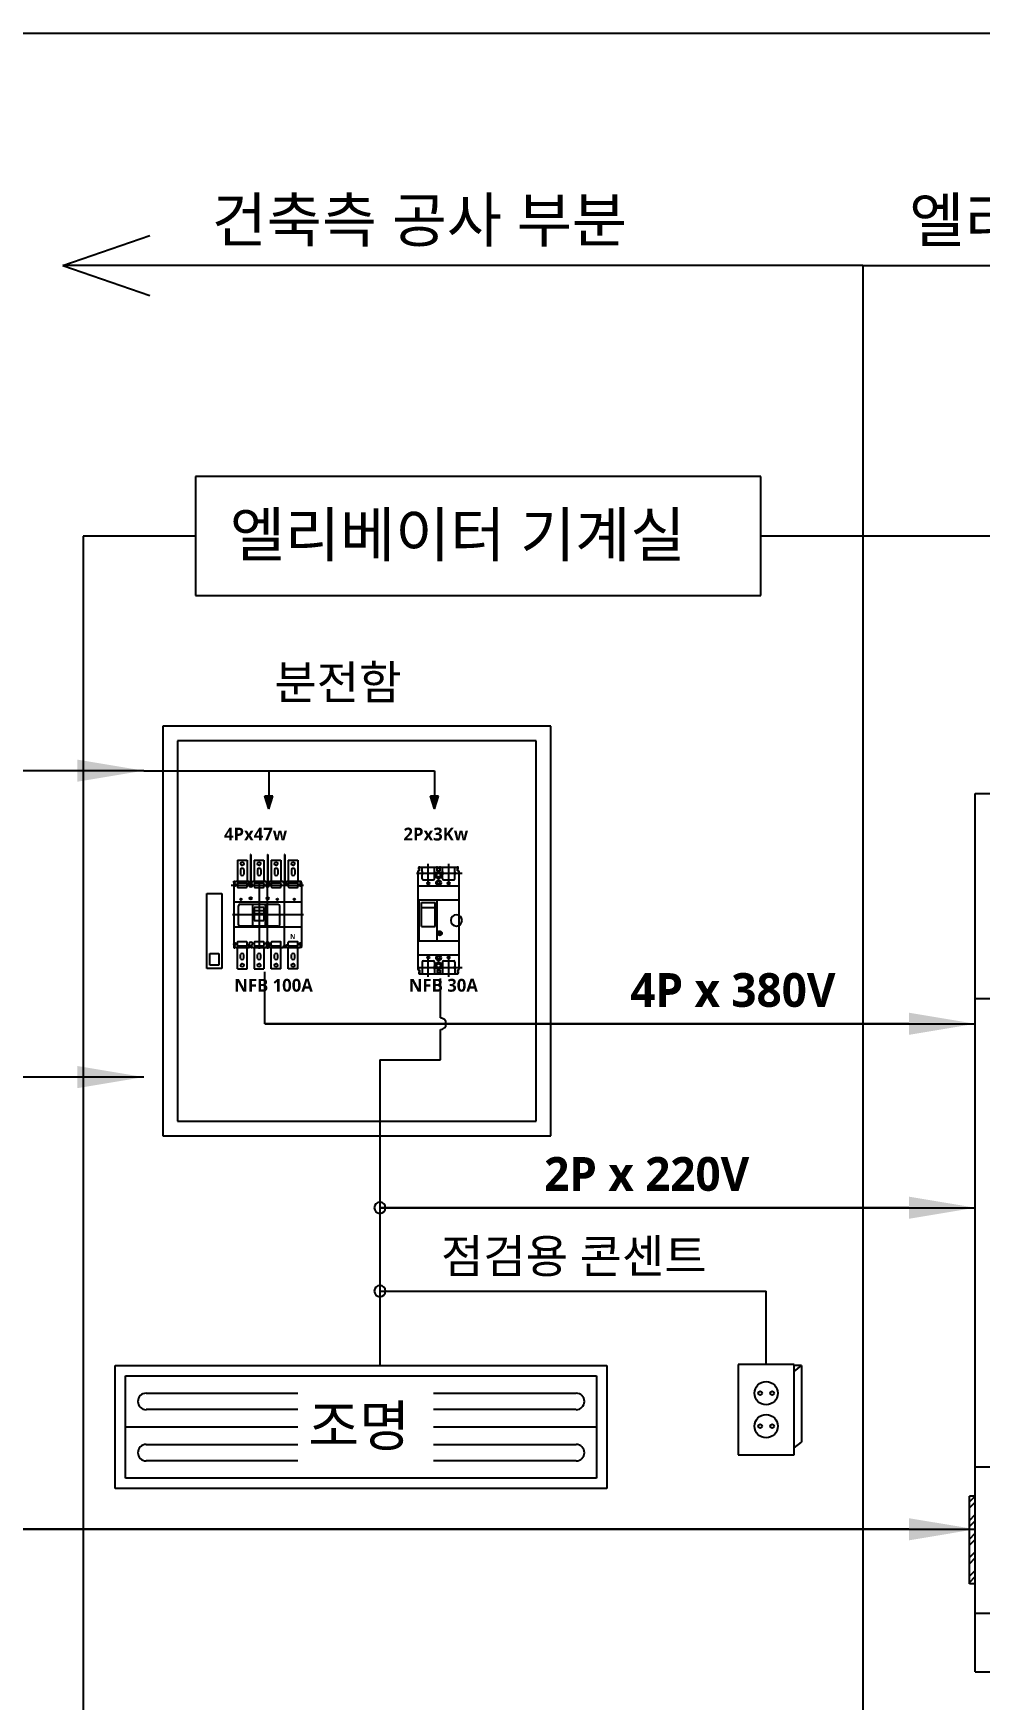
# Model space of a CAD drawing. Header units: millimetres. Extents: x 2370 to 266135, y -585395 to 33485.
# Drawn here: x 167669 to 170910, y -3335 to 2369 of the extents above; entities that cross this region are included whole.
import ezdxf
from ezdxf.enums import TextEntityAlignment as Align
from ezdxf.lldxf.tags import DXFTag

# ---------------------------------------------------------------- set-up
doc = ezdxf.new("R2010")
doc.units = ezdxf.units.MM
for name, color, linetype in [('1', 1, 'CENTER2'), ('2', 1, 'CENTER'), ('4', 4, 'Continuous'), ('건축', 9, 'Continuous'), ('기계실', 7, 'Continuous')]:
    doc.layers.add(name, color=color, linetype=linetype)
doc.layers.add('문자', color=3, linetype='Continuous', lineweight=25)
doc.styles.add('SH_진천_나눔', font='')
doc.styles.get('SH_진천_나눔').set_extended_font_data('NanumGothic', bold=True)
tags = doc.linetypes.add('CENTER', pattern=[2, 1.25, -0.25, 0.25, -0.25]).pattern_tags.tags
tags[10:11] = [DXFTag(74, 4), DXFTag(75, 0), DXFTag(340, '0'), DXFTag(46, 1.0), DXFTag(50, 0.0), DXFTag(44, 0.0), DXFTag(45, 0.0)]
tags[8:9] = [DXFTag(74, 4), DXFTag(75, 0), DXFTag(340, '0'), DXFTag(46, 1.0), DXFTag(50, 0.0), DXFTag(44, 0.0), DXFTag(45, 0.0)]
tags[6:7] = [DXFTag(74, 4), DXFTag(75, 0), DXFTag(340, '0'), DXFTag(46, 1.0), DXFTag(50, 0.0), DXFTag(44, 0.0), DXFTag(45, 0.0)]
tags[4:5] = [DXFTag(74, 4), DXFTag(75, 0), DXFTag(340, '0'), DXFTag(46, 1.0), DXFTag(50, 0.0), DXFTag(44, 0.0), DXFTag(45, 0.0)]
tags = doc.linetypes.add('CENTER2', pattern=[1.125, 0.75, -0.125, 0.125, -0.125]).pattern_tags.tags
tags[10:11] = [DXFTag(74, 4), DXFTag(75, 0), DXFTag(340, '0'), DXFTag(46, 1.0), DXFTag(50, 0.0), DXFTag(44, 0.0), DXFTag(45, 0.0)]
tags[8:9] = [DXFTag(74, 4), DXFTag(75, 0), DXFTag(340, '0'), DXFTag(46, 1.0), DXFTag(50, 0.0), DXFTag(44, 0.0), DXFTag(45, 0.0)]
tags[6:7] = [DXFTag(74, 4), DXFTag(75, 0), DXFTag(340, '0'), DXFTag(46, 1.0), DXFTag(50, 0.0), DXFTag(44, 0.0), DXFTag(45, 0.0)]
tags[4:5] = [DXFTag(74, 4), DXFTag(75, 0), DXFTag(340, '0'), DXFTag(46, 1.0), DXFTag(50, 0.0), DXFTag(44, 0.0), DXFTag(45, 0.0)]
tags = doc.linetypes.add('DASHED', pattern=[0.75, 0.5, -0.25]).pattern_tags.tags
tags[6:7] = [DXFTag(74, 4), DXFTag(75, 0), DXFTag(340, '0'), DXFTag(46, 1.0), DXFTag(50, 0.0), DXFTag(44, 0.0), DXFTag(45, 0.0)]
tags[4:5] = [DXFTag(74, 4), DXFTag(75, 0), DXFTag(340, '0'), DXFTag(46, 1.0), DXFTag(50, 0.0), DXFTag(44, 0.0), DXFTag(45, 0.0)]
tags = doc.linetypes.add('HIDDEN2', pattern=[0.1875, 0.125, -0.0625]).pattern_tags.tags
tags[6:7] = [DXFTag(74, 4), DXFTag(75, 0), DXFTag(340, '0'), DXFTag(46, 1.0), DXFTag(50, 0.0), DXFTag(44, 0.0), DXFTag(45, 0.0)]
tags[4:5] = [DXFTag(74, 4), DXFTag(75, 0), DXFTag(340, '0'), DXFTag(46, 1.0), DXFTag(50, 0.0), DXFTag(44, 0.0), DXFTag(45, 0.0)]

# ---------------------------------------------------------------- blocks, each defined once
blk = doc.blocks.new('A$C79C95613')
at = {"color": 0}
for p, q in [((0, 4.4), (4.6, 0.2)), ((4.3, 4.6), (0.4, 0))]:
    blk.add_line(p, q, dxfattribs=at)

msp = doc.modelspace()

# ---------------------------------------------------------------- linework, layer by layer
at = {"lineweight": -3}
for p, q in [((164719, 2369.3), (178645.7, 2369.3)), ((168462.3, -1021.1), (168462.3, -842.9))]:
    msp.add_line(p, q, dxfattribs=at)
at = {"color": 6, "linetype": 'DASHED', "lineweight": -3}
for p, q in [((168414.1, -441.8), (168412.4, -441.8)), ((168412.4, -441.8), (168412.4, -533)), ((168414.1, -441.8), (168414.1, -533)), ((168470.5, -441.8), (168472.2, -441.8)), ((168470.5, -441.8), (168470.5, -533)), ((168472.2, -441.8), (168472.2, -533)), ((168530.2, -441.8), (168528.6, -441.8)), ((168528.6, -441.8), (168528.6, -533)), ((168530.2, -441.8), (168530.2, -533))]:
    msp.add_line(p, q, dxfattribs=at)
at = {"color": 0, "lineweight": -3}
for p, q in [((168367.7, -460.9), (168367.7, -533)), ((168367.7, -460.9), (168400.8, -460.9)), ((168378.4, -492.5), (168378.4, -510)), ((168390.1, -492.5), (168390.1, -510)), ((168400.8, -460.9), (168400.8, -533)), ((168425.7, -460.9), (168458.9, -460.9)), ((168425.7, -460.9), (168425.7, -533)), ((168436.5, -492.5), (168436.5, -510)), ((168448.1, -492.5), (168448.1, -510)), ((168458.9, -460.9), (168458.9, -533)), ((168483.8, -460.9), (168483.8, -533)), ((168483.8, -460.9), (168517, -460.9)), ((168494.6, -492.5), (168494.6, -510)), ((168506.2, -492.5), (168506.2, -510)), ((168517, -460.9), (168517, -533)), ((168541.9, -460.9), (168541.9, -533)), ((168541.9, -460.9), (168575, -460.9)), ((168552.6, -492.5), (168552.6, -510)), ((168564.3, -492.5), (168564.3, -510)), ((168575, -460.9), (168575, -533)), ((168361, -533), (168407.1, -533)), ((168367.7, -541.7), (168367.7, -551.6)), ((168370.1, -539.2), (168398.3, -539.2)), ((168370.1, -554.1), (168398.3, -554.1)), ((168400.8, -541.7), (168400.8, -551.6)), ((168409.5, -533), (168412, -533)), ((168414.5, -533), (168417, -533)), ((168419.5, -533), (168465.1, -533)), ((168425.7, -541.7), (168425.7, -551.6)), ((168428.2, -539.2), (168456.4, -539.2)), ((168428.2, -554.1), (168456.4, -554.1)), ((168458.9, -541.7), (168458.9, -551.6)), ((168467.6, -533), (168470.1, -533)), ((168472.6, -533), (168475.1, -533)), ((168477.6, -533), (168523.2, -533)), ((168483.8, -541.7), (168483.8, -551.6)), ((168486.3, -539.2), (168514.5, -539.2)), ((168486.3, -554.1), (168514.5, -554.1)), ((168517, -541.7), (168517, -551.6)), ((168525.7, -533), (168528.2, -533)), ((168530.7, -533), (168533.1, -533)), ((168535.6, -533), (168581.7, -533)), ((168541.9, -541.7), (168541.9, -551.6)), ((168544.3, -539.2), (168572.5, -539.2)), ((168544.3, -554.1), (168572.5, -554.1)), ((168575, -541.7), (168575, -551.6)), ((168587.5, -538), (168587.5, -756.2)), ((168587.5, -604.8), (168355.2, -604.8)), ((168398.3, -740.1), (168370.1, -740.1)), ((168456.4, -740.1), (168428.2, -740.1)), ((168514.5, -740.1), (168486.3, -740.1)), ((168572.5, -740.1), (168544.3, -740.1)), ((168407.1, -761.1), (168361, -761.1)), ((168367.7, -752.5), (168367.7, -742.6)), ((168367.7, -833.3), (168367.7, -761.2)), ((168398.3, -755), (168370.1, -755)), ((168378.4, -797.5), (168378.4, -784.2)), ((168390.1, -797.5), (168390.1, -784.2)), ((168400.8, -752.5), (168400.8, -742.6)), ((168400.8, -833.3), (168400.8, -761.2)), ((168412, -761.1), (168409.5, -761.1)), ((168417, -761.1), (168414.5, -761.1)), ((168465.1, -761.1), (168419.5, -761.1)), ((168425.7, -742.6), (168425.7, -752.5)), ((168425.7, -761.2), (168425.7, -833.3)), ((168456.4, -755), (168428.2, -755)), ((168436.5, -797.5), (168436.5, -784.2)), ((168448.1, -797.5), (168448.1, -784.2)), ((168458.9, -742.6), (168458.9, -752.5)), ((168458.9, -761.2), (168458.9, -833.3)), ((168470.1, -761.1), (168467.6, -761.1)), ((168475.1, -761.1), (168472.6, -761.1)), ((168523.2, -761.1), (168477.6, -761.1)), ((168483.8, -752.5), (168483.8, -742.6)), ((168483.8, -833.3), (168483.8, -761.2)), ((168514.5, -755), (168486.3, -755)), ((168494.6, -797.5), (168494.6, -784.2)), ((168506.2, -797.5), (168506.2, -784.2)), ((168517, -752.5), (168517, -742.6)), ((168517, -833.3), (168517, -761.2)), ((168528.2, -761.1), (168525.7, -761.1)), ((168533.1, -761.1), (168530.7, -761.1)), ((168581.7, -761.1), (168535.6, -761.1)), ((168541.9, -752.5), (168541.9, -742.6)), ((168541.9, -833.3), (168541.9, -761.2)), ((168572.5, -755), (168544.3, -755)), ((168552.6, -797.5), (168552.6, -784.2)), ((168564.3, -797.5), (168564.3, -784.2)), ((168575, -752.5), (168575, -742.6)), ((168575, -833.3), (168575, -761.2)), ((168586.6, -761.1), (168584.2, -761.1)), ((168367.7, -833.3), (168400.8, -833.3)), ((168425.7, -833.3), (168458.9, -833.3)), ((168517, -833.3), (168483.8, -833.3)), ((168575, -833.3), (168541.9, -833.3))]:
    msp.add_line(p, q, dxfattribs=at)
at = {"color": 7, "lineweight": -3}
for p, q in [((168371.8, -681.9), (168371.8, -617.2)), ((168507.8, -612.3), (168376.8, -612.3)), ((168512.8, -681.9), (168512.8, -617.2)), ((168507.8, -686.9), (168376.8, -686.9))]:
    msp.add_line(p, q, dxfattribs=at)
at = {"lineweight": -3}
for points in [[(167819.3, -154.7), (166145, -154.7)], [(170667.5, -1021.1), (168462.3, -1021.1)], [(167819.3, -1203.6), (166145, -1203.6)], [(170667.5, -1650.8), (168855.8, -1650.8)], [(170667.5, -2751.4), (166022.3, -2751.4)]]:
    msp.add_lwpolyline(points, dxfattribs=at)
at = {"color": 0, "lineweight": -3}
for centre in [(168384.2, -473.5), (168442.3, -473.5), (168500.4, -473.5), (168558.4, -473.5), (168384.2, -820.9), (168442.3, -820.9), (168500.4, -820.9), (168558.4, -820.9)]:
    msp.add_circle(centre, 5.68, dxfattribs=at)
for centre, radius, start, end in [((168384.2, -495.9), 6.74, 30.5102, 149.4898), ((168384.2, -506.6), 6.74, 210.5102, 329.4898), ((168442.3, -495.9), 6.74, 30.5102, 149.4898), ((168442.3, -506.6), 6.74, 210.5102, 329.4898), ((168500.4, -495.9), 6.74, 30.5102, 149.4898), ((168500.4, -506.6), 6.74, 210.5102, 329.4898), ((168558.4, -495.9), 6.74, 30.5102, 149.4898), ((168558.4, -506.6), 6.74, 210.5102, 329.4898), ((168370.1, -541.7), 2.49, 90, 180), ((168370.1, -551.6), 2.49, 180, 270), ((168398.3, -541.7), 2.49, 0, 90), ((168398.3, -551.6), 2.49, 270, 0), ((168413.3, -546.3), 5.81, 110.9248, 69.0752), ((168428.2, -541.7), 2.49, 90, 180), ((168428.2, -551.6), 2.49, 180, 270), ((168456.4, -541.7), 2.49, 0, 90), ((168456.4, -551.6), 2.49, 270, 0), ((168471.3, -546.3), 5.81, 110.9248, 69.0752), ((168486.3, -541.7), 2.49, 90, 180), ((168486.3, -551.6), 2.49, 180, 270), ((168514.5, -541.7), 2.49, 0, 90), ((168514.5, -551.6), 2.49, 270, 0), ((168544.3, -541.7), 2.49, 90, 180), ((168544.3, -551.6), 2.49, 180, 270), ((168572.5, -541.7), 2.49, 0, 90), ((168572.5, -551.6), 2.49, 270, 0), ((168370.1, -742.6), 2.49, 90, 180), ((168398.3, -742.6), 2.49, 0, 90), ((168428.2, -742.6), 2.49, 90, 180), ((168456.4, -742.6), 2.49, 0, 90), ((168486.3, -742.6), 2.49, 90, 180), ((168514.5, -742.6), 2.49, 0, 90), ((168544.3, -742.6), 2.49, 90, 180), ((168572.5, -742.6), 2.49, 0, 90), ((168370.1, -752.5), 2.49, 180, 270), ((168384.2, -787.6), 6.74, 30.5102, 149.4898), ((168384.2, -794.1), 6.74, 210.5102, 329.4898), ((168398.3, -752.5), 2.49, 270, 0), ((168413.3, -747.9), 5.81, 290.9248, 249.0752), ((168428.2, -752.5), 2.49, 180, 270), ((168442.3, -787.6), 6.74, 30.5102, 149.4898), ((168442.3, -794.1), 6.74, 210.5102, 329.4898), ((168456.4, -752.5), 2.49, 270, 0), ((168471.3, -747.9), 5.81, 290.9248, 249.0752), ((168486.3, -752.5), 2.49, 180, 270), ((168500.4, -787.6), 6.74, 30.5102, 149.4898), ((168500.4, -794.1), 6.74, 210.5102, 329.4898), ((168514.5, -752.5), 2.49, 270, 0), ((168544.3, -752.5), 2.49, 180, 270), ((168558.4, -787.6), 6.74, 30.5102, 149.4898), ((168558.4, -794.1), 6.74, 210.5102, 329.4898), ((168572.5, -752.5), 2.49, 270, 0)]:
    msp.add_arc(centre, radius, start, end, dxfattribs=at)
at = {"color": 7, "lineweight": -3}
for centre, start, end in [((168376.8, -617.2), 90, 180), ((168507.8, -617.2), 0, 90), ((168376.8, -681.9), 180, 270), ((168507.8, -681.9), 270, 0)]:
    msp.add_arc(centre, 4.98, start, end, dxfattribs=at)
at = {"lineweight": -3}
for points in [[(167819.3, -116.8), (168046.9, -154.7), (167819.3, -192.6)], [(170667.5, -983.2), (170895.1, -1021.1), (170667.5, -1059)], [(167819.3, -1165.7), (168046.9, -1203.6), (167819.3, -1241.5)], [(170667.5, -1612.9), (170895.1, -1650.8), (170667.5, -1688.7)], [(170667.5, -2713.5), (170895.1, -2751.4), (170667.5, -2789.4)]]:
    msp.add_solid(points, dxfattribs=at)
at = {"layer": '1', "color": 1, "linetype": 'CENTER', "lineweight": -3}
for p, q in [((168346.6, -546.3), (168593.8, -546.3)), ((168442.3, -531.5), (168442.3, -764.5)), ((168471.3, -764.5), (168471.3, -531.5)), ((168350.8, -647.1), (168593.8, -647.1))]:
    msp.add_line(p, q, dxfattribs=at)
at = {"layer": '1', "color": 7, "lineweight": -3}
for p, q in [((168355.2, -538), (168356, -538)), ((168355.2, -538), (168355.2, -756.2)), ((168356, -538), (168356, -533)), ((168356, -533), (168358.5, -533)), ((168358.5, -533), (168358.5, -538)), ((168358.5, -538), (168361, -538)), ((168361, -538), (168361, -533)), ((168407.1, -533), (168407.1, -538)), ((168407.1, -538), (168409.5, -538)), ((168409.5, -538), (168409.5, -533)), ((168412, -535.1), (168411.2, -535.1)), ((168411.2, -535.1), (168411.2, -540.9)), ((168412, -533), (168412, -535.1)), ((168414.5, -533), (168414.5, -535.1)), ((168414.5, -535.1), (168415.4, -535.1)), ((168415.4, -535.1), (168415.4, -540.9)), ((168417, -538), (168417, -533)), ((168419.5, -538), (168417, -538)), ((168419.5, -533), (168419.5, -538)), ((168465.1, -533), (168465.1, -538)), ((168465.1, -538), (168467.6, -538)), ((168467.6, -538), (168467.6, -533)), ((168470.1, -535.1), (168469.3, -535.1)), ((168469.3, -535.1), (168469.3, -540.9)), ((168470.1, -533), (168470.1, -535.1)), ((168472.6, -533), (168472.6, -535.1)), ((168472.6, -535.1), (168473.4, -535.1)), ((168473.4, -535.1), (168473.4, -540.9)), ((168475.1, -538), (168475.1, -533)), ((168477.6, -538), (168475.1, -538)), ((168477.6, -533), (168477.6, -538)), ((168523.2, -533), (168523.2, -538)), ((168523.2, -538), (168525.7, -538)), ((168525.7, -538), (168525.7, -533)), ((168528.2, -535.1), (168527.3, -535.1)), ((168527.3, -535.1), (168527.3, -540.9)), ((168527.3, -540.9), (168531.5, -540.9)), ((168528.2, -533), (168528.2, -535.1)), ((168530.7, -533), (168530.7, -535.1)), ((168530.7, -535.1), (168531.5, -535.1)), ((168531.5, -535.1), (168531.5, -540.9)), ((168533.1, -538), (168533.1, -533)), ((168535.6, -538), (168533.1, -538)), ((168535.6, -533), (168535.6, -538)), ((168581.7, -538), (168581.7, -533)), ((168584.2, -538), (168581.7, -538)), ((168586.6, -533), (168584.2, -533)), ((168584.2, -533), (168584.2, -538)), ((168586.6, -533), (168584.2, -533)), ((168586.6, -538), (168586.6, -533)), ((168587.5, -538), (168586.6, -538)), ((168458.9, -622.6), (168425.7, -622.6)), ((168425.7, -622.6), (168425.7, -667.4)), ((168458.9, -622.6), (168458.9, -667.4)), ((168425.7, -633.4), (168458.9, -633.4)), ((168458.9, -645), (168425.7, -645)), ((168425.7, -667.4), (168458.9, -667.4)), ((168355.2, -689.4), (168587.5, -689.4)), ((168355.2, -756.2), (168356, -756.2)), ((168356, -756.2), (168356, -761.1)), ((168356, -761.1), (168358.5, -761.1)), ((168358.5, -756.2), (168361, -756.2)), ((168358.5, -761.1), (168358.5, -756.2)), ((168361, -756.2), (168361, -761.1)), ((168407.1, -756.2), (168409.5, -756.2)), ((168407.1, -761.1), (168407.1, -756.2)), ((168409.5, -756.2), (168409.5, -761.1)), ((168411.2, -759.1), (168411.2, -753.3)), ((168412, -759.1), (168411.2, -759.1)), ((168412, -761.1), (168412, -759.1)), ((168414.5, -761.1), (168414.5, -759.1)), ((168414.5, -759.1), (168415.4, -759.1)), ((168415.4, -759.1), (168415.4, -753.3)), ((168419.5, -756.2), (168417, -756.2)), ((168417, -756.2), (168417, -761.1)), ((168419.5, -761.1), (168419.5, -756.2)), ((168465.1, -756.2), (168467.6, -756.2)), ((168465.1, -761.1), (168465.1, -756.2)), ((168467.6, -756.2), (168467.6, -761.1)), ((168469.3, -759.1), (168469.3, -753.3)), ((168470.1, -759.1), (168469.3, -759.1)), ((168470.1, -761.1), (168470.1, -759.1)), ((168472.6, -761.1), (168472.6, -759.1)), ((168472.6, -759.1), (168473.4, -759.1)), ((168473.4, -759.1), (168473.4, -753.3)), ((168477.6, -756.2), (168475.1, -756.2)), ((168475.1, -756.2), (168475.1, -761.1)), ((168477.6, -761.1), (168477.6, -756.2)), ((168523.2, -756.2), (168525.7, -756.2)), ((168523.2, -761.1), (168523.2, -756.2)), ((168525.7, -756.2), (168525.7, -761.1)), ((168527.3, -753.3), (168531.5, -753.3)), ((168527.3, -759.1), (168527.3, -753.3)), ((168528.2, -759.1), (168527.3, -759.1)), ((168528.2, -761.1), (168528.2, -759.1)), ((168530.7, -761.1), (168530.7, -759.1)), ((168530.7, -759.1), (168531.5, -759.1)), ((168531.5, -759.1), (168531.5, -753.3)), ((168535.6, -756.2), (168533.1, -756.2)), ((168533.1, -756.2), (168533.1, -761.1)), ((168535.6, -761.1), (168535.6, -756.2)), ((168581.7, -756.2), (168581.7, -761.1)), ((168584.2, -756.2), (168581.7, -756.2)), ((168584.2, -761.1), (168584.2, -756.2)), ((168586.6, -756.2), (168586.6, -761.1)), ((168587.5, -756.2), (168586.6, -756.2))]:
    msp.add_line(p, q, dxfattribs=at)
at = {"layer": '1', "color": 0, "linetype": 'ByBlock', "lineweight": -3}
for p, q in [((168529.4, -753.3), (168529.4, -540.9)), ((168421.2, -686.9), (168421.2, -612.3)), ((168463.5, -686.9), (168463.5, -612.3))]:
    msp.add_line(p, q, dxfattribs=at)
at = {"layer": '1', "color": 7, "lineweight": -3}
for centre, radius in [((168359.8, -546.3), 3.73), ((168406.2, -541.3), 1.66), ((168478.4, -541.3), 1.66), ((168536.5, -541.3), 1.66), ((168582.9, -546.3), 3.73), ((168359.8, -747.9), 3.73), ((168406.2, -752.9), 1.66), ((168478.4, -752.9), 1.66), ((168536.5, -752.9), 1.66), ((168582.9, -747.9), 3.73)]:
    msp.add_circle(centre, radius, dxfattribs=at)
at = {"layer": '1', "color": 0, "linetype": 'ByBlock', "lineweight": -3}
for centre in [(168380.1, -595.2), (168504.6, -595.2), (168562.6, -595.2)]:
    msp.add_circle(centre, 2.9, dxfattribs=at)
at = {"layer": '1', "color": 7, "linetype": 'ByBlock', "lineweight": -3}
for centre in [(168413.3, -591.5), (168471.4, -591.5)]:
    msp.add_circle(centre, 4.15, dxfattribs=at)
at = {"layer": '2', "color": 0, "lineweight": -3}
for p, q in [((168361.7, -544.5), (168357.9, -548.1)), ((168358.2, -544.4), (168361.4, -548.2)), ((168581, -544.5), (168584.8, -548.1)), ((168584.5, -544.4), (168581.3, -548.2)), ((168361.7, -749.6), (168357.9, -746.1)), ((168358.2, -749.8), (168361.4, -746)), ((168581, -749.6), (168584.8, -746.1)), ((168584.5, -749.8), (168581.3, -746))]:
    msp.add_line(p, q, dxfattribs=at)
at = {"layer": '4', "lineweight": -3}
for p, q in [((168046.9, -154.7), (169043, -154.7)), ((168475.6, -154.7), (168475.6, -285.4)), ((169043, -154.7), (169043, -285.4)), ((168475.6, -285.4), (168462.3, -242.3)), ((168488.9, -242.3), (168462.3, -242.3)), ((168475.6, -285.4), (168488.9, -242.3)), ((169043, -285.4), (169029.7, -242.3)), ((169056.3, -242.3), (169029.7, -242.3)), ((169043, -285.4), (169056.3, -242.3)), ((169062.9, -1001.2), (169062.9, -866.1)), ((169062.9, -1144.8), (169062.9, -1041)), ((168855.8, -1144.8), (169062.9, -1144.8))]:
    msp.add_line(p, q, dxfattribs=at)
at = {"layer": '4', "linetype": 'Continuous', "lineweight": -3}
for p, q in [((168462.4, -242.6), (168462.8, -242.3)), ((168462.6, -243.1), (168463.3, -242.3)), ((168462.7, -243.5), (168463.9, -242.3)), ((168462.8, -244), (168464.5, -242.3)), ((168463, -244.4), (168465.1, -242.3)), ((168463.1, -244.9), (168465.7, -242.3)), ((168463.3, -245.3), (168466.3, -242.3)), ((168463.4, -245.8), (168466.9, -242.3)), ((168463.5, -246.2), (168467.5, -242.3)), ((168463.7, -246.7), (168468, -242.3)), ((168463.8, -247.1), (168468.6, -242.3)), ((168463.9, -247.6), (168469.2, -242.3)), ((168464.1, -248), (168469.8, -242.3)), ((168464.2, -248.5), (168470.4, -242.3)), ((168464.4, -248.9), (168471, -242.3)), ((168464.5, -249.4), (168471.6, -242.3)), ((168464.6, -249.8), (168472.1, -242.3)), ((168464.8, -250.3), (168472.7, -242.3)), ((168464.9, -250.7), (168473.3, -242.3)), ((168465, -251.1), (168473.9, -242.3)), ((168465.2, -251.6), (168474.5, -242.3)), ((168465.3, -252), (168475.1, -242.3)), ((168465.5, -252.5), (168475.6, -242.4)), ((168465.6, -252.9), (168475.6, -243)), ((168465.7, -253.4), (168475.6, -243.5)), ((168465.9, -253.8), (168475.6, -244.1)), ((168466, -254.3), (168475.6, -244.7)), ((168466.1, -254.7), (168475.6, -245.3)), ((168466.3, -255.2), (168475.6, -245.9)), ((168466.4, -255.6), (168475.6, -246.5)), ((168466.6, -256.1), (168475.6, -247.1)), ((168466.7, -256.5), (168475.6, -247.6)), ((168466.8, -257), (168475.6, -248.2)), ((168467, -257.4), (168475.6, -248.8)), ((168467.1, -257.9), (168475.6, -249.4)), ((168467.3, -258.3), (168475.6, -250)), ((168467.4, -258.8), (168475.6, -250.6)), ((168467.5, -259.2), (168475.6, -251.2)), ((168467.7, -259.7), (168475.6, -251.7)), ((168467.8, -260.1), (168475.6, -252.3)), ((168467.9, -260.6), (168475.6, -252.9)), ((168468.1, -261), (168475.6, -253.5)), ((168468.2, -261.5), (168475.6, -254.1)), ((168468.4, -261.9), (168475.6, -254.7)), ((168468.5, -262.4), (168475.6, -255.3)), ((168468.6, -262.8), (168475.6, -255.9)), ((168468.8, -263.3), (168475.6, -256.4)), ((168468.9, -263.7), (168475.6, -257)), ((168469, -264.2), (168475.6, -257.6)), ((168469.2, -264.6), (168475.6, -258.2)), ((168469.3, -265.1), (168475.6, -258.8)), ((168469.5, -265.5), (168475.6, -259.4)), ((168469.6, -266), (168475.6, -260)), ((168469.7, -266.4), (168475.6, -260.5)), ((168469.9, -266.8), (168475.6, -261.1)), ((168470, -267.3), (168475.6, -261.7)), ((168470.2, -267.7), (168475.6, -262.3)), ((168470.3, -268.2), (168475.6, -262.9)), ((168470.4, -268.6), (168475.6, -263.5)), ((168470.6, -269.1), (168475.6, -264.1)), ((168470.7, -269.5), (168475.6, -264.7)), ((168470.8, -270), (168475.6, -265.2)), ((168471, -270.4), (168475.6, -265.8)), ((168471.1, -270.9), (168475.6, -266.4)), ((168471.3, -271.3), (168475.6, -267)), ((168471.4, -271.8), (168475.6, -267.6)), ((168471.5, -272.2), (168475.6, -268.2)), ((168471.7, -272.7), (168475.6, -268.8)), ((168471.8, -273.1), (168475.6, -269.3)), ((168471.9, -273.6), (168475.6, -269.9)), ((168472.1, -274), (168475.6, -270.5)), ((168472.2, -274.5), (168475.6, -271.1)), ((168472.4, -274.9), (168475.6, -271.7)), ((168472.5, -275.4), (168475.6, -272.3)), ((168472.6, -275.8), (168475.6, -272.9)), ((168472.8, -276.3), (168475.6, -273.5)), ((168472.9, -276.7), (168475.6, -274)), ((168473.1, -277.2), (168475.6, -274.6)), ((168473.2, -277.6), (168475.6, -275.2)), ((168473.3, -278.1), (168475.6, -275.8)), ((168473.5, -278.5), (168475.6, -276.4)), ((168473.6, -279), (168475.6, -277)), ((168473.7, -279.4), (168475.6, -277.6)), ((168473.9, -279.9), (168475.6, -278.1)), ((168474, -280.3), (168475.6, -278.7)), ((168474.2, -280.8), (168475.6, -279.3)), ((168474.3, -281.2), (168475.6, -279.9)), ((168474.4, -281.7), (168475.6, -280.5)), ((168474.6, -282.1), (168475.6, -281.1)), ((168474.7, -282.5), (168475.6, -281.7)), ((168474.8, -283), (168475.6, -282.3)), ((168475, -283.4), (168475.6, -282.8)), ((168475.1, -283.9), (168475.6, -283.4)), ((168475.3, -284.3), (168475.6, -284)), ((168475.4, -284.8), (168475.6, -284.6)), ((168475.5, -285.2), (168475.6, -285.2)), ((168475.6, -242.4), (168475.7, -242.3)), ((168475.6, -243), (168476.3, -242.3)), ((168475.6, -243.5), (168476.8, -242.3)), ((168475.6, -244.1), (168477.4, -242.3)), ((168475.6, -244.7), (168478, -242.3)), ((168475.6, -245.3), (168478.6, -242.3)), ((168475.6, -245.9), (168479.2, -242.3)), ((168475.6, -246.5), (168479.8, -242.3)), ((168475.6, -247.1), (168480.4, -242.3)), ((168475.6, -247.6), (168480.9, -242.3)), ((168475.6, -248.2), (168481.5, -242.3)), ((168475.6, -248.8), (168482.1, -242.3)), ((168475.6, -249.4), (168482.7, -242.3)), ((168475.6, -250), (168483.3, -242.3)), ((168475.6, -250.6), (168483.9, -242.3)), ((168475.6, -251.2), (168484.5, -242.3)), ((168475.6, -251.7), (168485.1, -242.3)), ((168475.6, -252.3), (168485.6, -242.3)), ((168475.6, -252.9), (168486.2, -242.3)), ((168475.6, -253.5), (168486.8, -242.3)), ((168475.6, -254.1), (168487.4, -242.3)), ((168475.6, -254.7), (168488, -242.3)), ((168475.6, -255.3), (168488.6, -242.3)), ((168475.6, -255.9), (168488.7, -242.7)), ((168475.6, -256.4), (168488.5, -243.6)), ((168475.6, -257), (168488.2, -244.4)), ((168475.6, -257.6), (168488, -245.3)), ((168475.6, -258.2), (168487.7, -246.1)), ((168475.6, -258.8), (168487.4, -246.9)), ((168475.6, -259.4), (168487.2, -247.8)), ((168475.6, -260), (168486.9, -248.6)), ((168475.6, -260.5), (168486.6, -249.5)), ((168475.6, -261.1), (168486.4, -250.3)), ((168475.6, -261.7), (168486.1, -251.2)), ((168475.6, -262.3), (168485.9, -252)), ((168475.6, -262.9), (168485.6, -252.9)), ((168475.6, -263.5), (168485.3, -253.7)), ((168475.6, -264.1), (168485.1, -254.6)), ((168475.6, -264.7), (168484.8, -255.4)), ((168475.6, -265.2), (168484.6, -256.3)), ((168475.6, -265.8), (168484.3, -257.1)), ((168475.6, -266.4), (168484, -258)), ((168475.6, -267), (168483.8, -258.8)), ((168475.6, -267.6), (168483.5, -259.7)), ((168475.6, -268.2), (168483.3, -260.5)), ((168475.6, -268.8), (168483, -261.4)), ((168475.6, -269.3), (168482.7, -262.2)), ((168475.6, -269.9), (168482.5, -263)), ((168475.6, -270.5), (168482.2, -263.9)), ((168475.6, -271.1), (168482, -264.7)), ((168475.6, -271.7), (168481.7, -265.6)), ((168475.6, -272.3), (168481.4, -266.4)), ((168475.6, -272.9), (168481.2, -267.3)), ((168475.6, -273.5), (168480.9, -268.1)), ((168475.6, -274), (168480.7, -269)), ((168475.6, -274.6), (168480.4, -269.8)), ((168475.6, -275.2), (168480.1, -270.7)), ((168475.6, -275.8), (168479.9, -271.5)), ((168475.6, -276.4), (168479.6, -272.4)), ((168475.6, -277), (168479.3, -273.2)), ((168475.6, -277.6), (168479.1, -274.1)), ((168475.6, -278.1), (168478.8, -274.9)), ((168475.6, -278.7), (168478.6, -275.8)), ((168475.6, -279.3), (168478.3, -276.6)), ((168475.6, -279.9), (168478, -277.5)), ((168475.6, -280.5), (168477.8, -278.3)), ((168475.6, -281.1), (168477.5, -279.1)), ((168475.6, -281.7), (168477.3, -280)), ((168475.6, -282.3), (168477, -280.8)), ((168475.6, -282.8), (168476.7, -281.7)), ((168475.6, -283.4), (168476.5, -282.5)), ((168475.6, -284), (168476.2, -283.4)), ((168475.6, -284.6), (168476, -284.2)), ((168475.6, -285.2), (168475.7, -285.1)), ((169029.8, -242.6), (169030.2, -242.3)), ((169030, -243.1), (169030.7, -242.3)), ((169030.1, -243.5), (169031.3, -242.3)), ((169030.2, -244), (169031.9, -242.3)), ((169030.4, -244.4), (169032.5, -242.3)), ((169030.5, -244.9), (169033.1, -242.3)), ((169030.6, -245.3), (169033.7, -242.3)), ((169030.8, -245.8), (169034.3, -242.3)), ((169030.9, -246.2), (169034.8, -242.3)), ((169031.1, -246.7), (169035.4, -242.3)), ((169031.2, -247.1), (169036, -242.3)), ((169031.3, -247.6), (169036.6, -242.3)), ((169031.5, -248), (169037.2, -242.3)), ((169031.6, -248.5), (169037.8, -242.3)), ((169031.7, -248.9), (169038.4, -242.3)), ((169031.9, -249.4), (169039, -242.3)), ((169032, -249.8), (169039.5, -242.3)), ((169032.2, -250.3), (169040.1, -242.3)), ((169032.3, -250.7), (169040.7, -242.3)), ((169032.4, -251.1), (169041.3, -242.3)), ((169032.6, -251.6), (169041.9, -242.3)), ((169032.7, -252), (169042.5, -242.3)), ((169032.9, -252.5), (169043, -242.4)), ((169033, -252.9), (169043, -243)), ((169033.1, -253.4), (169043, -243.5)), ((169033.3, -253.8), (169043, -244.1)), ((169033.4, -254.3), (169043, -244.7)), ((169033.5, -254.7), (169043, -245.3)), ((169033.7, -255.2), (169043, -245.9)), ((169033.8, -255.6), (169043, -246.5)), ((169034, -256.1), (169043, -247.1)), ((169034.1, -256.5), (169043, -247.6)), ((169034.2, -257), (169043, -248.2)), ((169034.4, -257.4), (169043, -248.8)), ((169034.5, -257.9), (169043, -249.4)), ((169034.6, -258.3), (169043, -250)), ((169034.8, -258.8), (169043, -250.6)), ((169034.9, -259.2), (169043, -251.2)), ((169035.1, -259.7), (169043, -251.7)), ((169035.2, -260.1), (169043, -252.3)), ((169035.3, -260.6), (169043, -252.9)), ((169035.5, -261), (169043, -253.5)), ((169035.6, -261.5), (169043, -254.1)), ((169035.8, -261.9), (169043, -254.7)), ((169035.9, -262.4), (169043, -255.3)), ((169036, -262.8), (169043, -255.9)), ((169036.2, -263.3), (169043, -256.4)), ((169036.3, -263.7), (169043, -257)), ((169036.4, -264.2), (169043, -257.6)), ((169036.6, -264.6), (169043, -258.2)), ((169036.7, -265.1), (169043, -258.8)), ((169036.9, -265.5), (169043, -259.4)), ((169037, -266), (169043, -260)), ((169037.1, -266.4), (169043, -260.5)), ((169037.3, -266.8), (169043, -261.1)), ((169037.4, -267.3), (169043, -261.7)), ((169037.5, -267.7), (169043, -262.3)), ((169037.7, -268.2), (169043, -262.9)), ((169037.8, -268.6), (169043, -263.5)), ((169038, -269.1), (169043, -264.1)), ((169038.1, -269.5), (169043, -264.7)), ((169038.2, -270), (169043, -265.2)), ((169038.4, -270.4), (169043, -265.8)), ((169038.5, -270.9), (169043, -266.4)), ((169038.6, -271.3), (169043, -267)), ((169038.8, -271.8), (169043, -267.6)), ((169038.9, -272.2), (169043, -268.2)), ((169039.1, -272.7), (169043, -268.8)), ((169039.2, -273.1), (169043, -269.3)), ((169039.3, -273.6), (169043, -269.9)), ((169039.5, -274), (169043, -270.5)), ((169039.6, -274.5), (169043, -271.1)), ((169039.8, -274.9), (169043, -271.7)), ((169039.9, -275.4), (169043, -272.3)), ((169040, -275.8), (169043, -272.9)), ((169040.2, -276.3), (169043, -273.5)), ((169040.3, -276.7), (169043, -274)), ((169040.4, -277.2), (169043, -274.6)), ((169040.6, -277.6), (169043, -275.2)), ((169040.7, -278.1), (169043, -275.8)), ((169040.9, -278.5), (169043, -276.4)), ((169041, -279), (169043, -277)), ((169041.1, -279.4), (169043, -277.6)), ((169041.3, -279.9), (169043, -278.1)), ((169041.4, -280.3), (169043, -278.7)), ((169041.5, -280.8), (169043, -279.3)), ((169041.7, -281.2), (169043, -279.9)), ((169041.8, -281.7), (169043, -280.5)), ((169042, -282.1), (169043, -281.1)), ((169042.1, -282.5), (169043, -281.7)), ((169042.2, -283), (169043, -282.3)), ((169042.4, -283.4), (169043, -282.8)), ((169042.5, -283.9), (169043, -283.4)), ((169042.7, -284.3), (169043, -284)), ((169042.8, -284.8), (169043, -284.6)), ((169042.9, -285.2), (169043, -285.2)), ((169043, -242.4), (169043.1, -242.3)), ((169043, -243), (169043.6, -242.3)), ((169043, -243.5), (169044.2, -242.3)), ((169043, -244.1), (169044.8, -242.3)), ((169043, -244.7), (169045.4, -242.3)), ((169043, -245.3), (169046, -242.3)), ((169043, -245.9), (169046.6, -242.3)), ((169043, -246.5), (169047.2, -242.3)), ((169043, -247.1), (169047.8, -242.3)), ((169043, -247.6), (169048.3, -242.3)), ((169043, -248.2), (169048.9, -242.3)), ((169043, -248.8), (169049.5, -242.3)), ((169043, -249.4), (169050.1, -242.3)), ((169043, -250), (169050.7, -242.3)), ((169043, -250.6), (169051.3, -242.3)), ((169043, -251.2), (169051.9, -242.3)), ((169043, -251.7), (169052.4, -242.3)), ((169043, -252.3), (169053, -242.3)), ((169043, -252.9), (169053.6, -242.3)), ((169043, -253.5), (169054.2, -242.3)), ((169043, -254.1), (169054.8, -242.3)), ((169043, -254.7), (169055.4, -242.3)), ((169043, -255.3), (169056, -242.3)), ((169043, -255.9), (169056.1, -242.7)), ((169043, -256.4), (169055.9, -243.6)), ((169043, -257), (169055.6, -244.4)), ((169043, -257.6), (169055.3, -245.3)), ((169043, -258.2), (169055.1, -246.1)), ((169043, -258.8), (169054.8, -246.9)), ((169043, -259.4), (169054.6, -247.8)), ((169043, -260), (169054.3, -248.6)), ((169043, -260.5), (169054, -249.5)), ((169043, -261.1), (169053.8, -250.3)), ((169043, -261.7), (169053.5, -251.2)), ((169043, -262.3), (169053.3, -252)), ((169043, -262.9), (169053, -252.9)), ((169043, -263.5), (169052.7, -253.7)), ((169043, -264.1), (169052.5, -254.6)), ((169043, -264.7), (169052.2, -255.4)), ((169043, -265.2), (169052, -256.3)), ((169043, -265.8), (169051.7, -257.1)), ((169043, -266.4), (169051.4, -258)), ((169043, -267), (169051.2, -258.8)), ((169043, -267.6), (169050.9, -259.7)), ((169043, -268.2), (169050.7, -260.5)), ((169043, -268.8), (169050.4, -261.4)), ((169043, -269.3), (169050.1, -262.2)), ((169043, -269.9), (169049.9, -263)), ((169043, -270.5), (169049.6, -263.9)), ((169043, -271.1), (169049.3, -264.7)), ((169043, -271.7), (169049.1, -265.6)), ((169043, -272.3), (169048.8, -266.4)), ((169043, -272.9), (169048.6, -267.3)), ((169043, -273.5), (169048.3, -268.1)), ((169043, -274), (169048, -269)), ((169043, -274.6), (169047.8, -269.8)), ((169043, -275.2), (169047.5, -270.7)), ((169043, -275.8), (169047.3, -271.5)), ((169043, -276.4), (169047, -272.4)), ((169043, -277), (169046.7, -273.2)), ((169043, -277.6), (169046.5, -274.1)), ((169043, -278.1), (169046.2, -274.9)), ((169043, -278.7), (169046, -275.8)), ((169043, -279.3), (169045.7, -276.6)), ((169043, -279.9), (169045.4, -277.5)), ((169043, -280.5), (169045.2, -278.3)), ((169043, -281.1), (169044.9, -279.1)), ((169043, -281.7), (169044.7, -280)), ((169043, -282.3), (169044.4, -280.8)), ((169043, -282.8), (169044.1, -281.7)), ((169043, -283.4), (169043.9, -282.5)), ((169043, -284), (169043.6, -283.4)), ((169043, -284.6), (169043.4, -284.2)), ((169043, -285.2), (169043.1, -285.1))]:
    msp.add_line(p, q, dxfattribs=at)
at = {"layer": '4', "lineweight": -3}
msp.add_arc((169062.9, -1021.1), 19.9, 270, 90, dxfattribs=at)
at = {"layer": '건축', "color": 0, "lineweight": -3}
for p, q in [((168112.4, -2), (168112.4, -1405)), ((169441.1, -2), (168112.4, -2)), ((168162.5, -52.1), (168162.5, -1354.9)), ((169391, -52.1), (168162.5, -52.1)), ((169391, -1354.9), (169391, -52.1)), ((169441.1, -1405), (169441.1, -2)), ((168980.9, -505.9), (169138, -505.9)), ((168986.5, -835.6), (168986.5, -498.8)), ((168991.6, -497.4), (168987.9, -497.4)), ((168989.3, -491.8), (168989.3, -486.2)), ((168991.6, -491.8), (168989.3, -491.8)), ((168990.7, -484.8), (169122.6, -484.8)), ((168991.6, -497.4), (168991.6, -486.2)), ((169000.5, -500.4), (169000.5, -484.8)), ((169000.5, -524.7), (169000.5, -511.3)), ((169021.6, -540.1), (169021.6, -473.6)), ((169042.6, -500.4), (169042.6, -484.8)), ((169042.6, -524.7), (169042.6, -511.3)), ((169045.7, -511.5), (169045.7, -512.9)), ((169051.6, -497.4), (169051.6, -486.2)), ((169051.6, -491.8), (169053.9, -491.8)), ((169051.6, -497.4), (169061.7, -497.4)), ((169053.9, -491.8), (169053.9, -486.2)), ((169059.5, -491.8), (169059.5, -486.2)), ((169059.5, -491.8), (169061.7, -491.8)), ((169061.7, -497.4), (169061.7, -486.2)), ((169067.6, -511.5), (169067.6, -512.9)), ((169070.7, -500.4), (169070.7, -484.8)), ((169070.7, -524.7), (169070.7, -511.3)), ((169091.7, -540.1), (169091.7, -473.6)), ((169112.8, -500.4), (169112.8, -484.8)), ((169112.8, -524.7), (169112.8, -511.3)), ((169121.8, -497.4), (169121.8, -486.2)), ((169121.8, -491.8), (169124, -491.8)), ((169121.8, -497.4), (169125.4, -497.4)), ((169124, -491.8), (169124, -486.2)), ((169126.8, -835.6), (169126.8, -498.8)), ((168986.5, -549.3), (169126.8, -549.3)), ((169004.8, -528.9), (169038.4, -528.9)), ((169074.9, -528.9), (169108.6, -528.9)), ((168262.9, -574.7), (168314.4, -574.7)), ((168262.9, -832.3), (168262.9, -574.7)), ((168314.4, -574.7), (168314.4, -832.3)), ((168990.7, -597), (169126.8, -597)), ((168990.7, -737.3), (168990.7, -597)), ((168998, -606.2), (169045.2, -606.2)), ((168998, -688), (168998, -606.2)), ((169045.2, -624.7), (168998, -624.7)), ((169045.2, -688), (169045.2, -606.2)), ((169052.5, -737.3), (169052.5, -597)), ((168990.7, -737.3), (169126.8, -737.3)), ((168998, -688), (169045.2, -688)), ((169052.5, -711.3), (169069.3, -711.3)), ((169060.9, -719.7), (169060.9, -702.8)), ((168272.9, -780.5), (168304.6, -780.5)), ((168272.9, -820.4), (168272.9, -780.5)), ((168304.6, -780.5), (168304.6, -820.4)), ((168986.5, -785), (169126.8, -785)), ((169021.2, -860.8), (169021.2, -794.3)), ((169091.7, -860.8), (169091.7, -794.3)), ((168314.4, -832.3), (168262.9, -832.3)), ((168304.6, -820.4), (168272.9, -820.4)), ((168991.6, -837), (168987.9, -837)), ((168989.3, -842.6), (168989.3, -848.2)), ((168991.6, -842.6), (168989.3, -842.6)), ((168990.7, -828.5), (169138, -828.5)), ((168990.7, -849.6), (169122.6, -849.6)), ((168991.6, -837), (168991.6, -848.2)), ((169000.5, -809.7), (169000.5, -823.1)), ((169000.5, -834), (169000.5, -849.6)), ((169004.8, -805.5), (169038.4, -805.5)), ((169042.6, -809.7), (169042.6, -823.1)), ((169042.6, -834), (169042.6, -849.6)), ((169045.7, -822.9), (169045.7, -821.5)), ((169051.6, -837), (169051.6, -848.2)), ((169051.6, -837), (169061.7, -837)), ((169051.6, -842.6), (169053.9, -842.6)), ((169053.9, -842.6), (169053.9, -848.2)), ((169059.5, -842.6), (169059.5, -848.2)), ((169059.5, -842.6), (169061.7, -842.6)), ((169061.7, -837), (169061.7, -848.2)), ((169067.6, -822.9), (169067.6, -821.5)), ((169070.7, -809.7), (169070.7, -823.1)), ((169070.7, -834), (169070.7, -849.6)), ((169074.9, -805.5), (169108.6, -805.5)), ((169112.8, -809.7), (169112.8, -823.1)), ((169112.8, -834), (169112.8, -849.6)), ((169121.8, -837), (169125.4, -837)), ((169121.8, -837), (169121.8, -848.2)), ((169121.8, -842.6), (169124, -842.6)), ((169124, -842.6), (169124, -848.2)), ((168162.5, -1354.9), (169391, -1354.9)), ((168112.4, -1405), (169441.1, -1405))]:
    msp.add_line(p, q, dxfattribs=at)
at = {"layer": '건축', "color": 0, "linetype": 'Continuous', "lineweight": -3}
for p, q in [((169056.7, -837.3), (169056.4, -837.1)), ((169056.7, -837.2), (169056.8, -837.1))]:
    msp.add_line(p, q, dxfattribs=at)
at = {"layer": '건축', "color": 6, "lineweight": -3}
for p, q in [((167949.7, -2612.1), (167949.7, -2191.2)), ((167949.7, -2191.2), (169633.3, -2191.2)), ((169633.3, -2191.2), (169633.3, -2612.1)), ((167984.8, -2577), (167984.8, -2226.3)), ((167984.8, -2226.3), (169598.2, -2226.3)), ((169598.2, -2226.3), (169598.2, -2577)), ((168575.3, -2401.6), (167984.8, -2401.6)), ((169598.2, -2401.6), (169040, -2401.6)), ((169633.3, -2612.1), (167949.7, -2612.1)), ((169598.2, -2577), (167984.8, -2577))]:
    msp.add_line(p, q, dxfattribs=at)
at = {"layer": '건축', "lineweight": -3}
for p, q in [((170274.7, -2187.8), (170082.7, -2187.8)), ((170082.7, -2187.8), (170082.7, -2496.4)), ((170274.7, -2496.4), (170274.7, -2187.8)), ((170082.7, -2496.4), (170274.7, -2496.4))]:
    msp.add_line(p, q, dxfattribs=at)
at = {"layer": '건축', "color": 3, "lineweight": -3}
for p, q in [((170299.3, -2191.1), (170274.7, -2191.1)), ((170274.7, -2211.1), (170299.3, -2191.1)), ((170299.3, -2191.1), (170299.3, -2453.1)), ((170274.7, -2473.1), (170299.3, -2453.1))]:
    msp.add_line(p, q, dxfattribs=at)
at = {"layer": '건축', "color": 253, "lineweight": -3}
for p, q in [((168055, -2285.9), (168575.3, -2285.9)), ((169040, -2285.9), (169528.1, -2285.9)), ((168575.3, -2342), (168055, -2342)), ((169528.1, -2342), (169040, -2342)), ((168055, -2461.3), (168575.3, -2461.3)), ((169040, -2461.3), (169528.1, -2461.3)), ((168575.3, -2517.4), (168055, -2517.4)), ((169528.1, -2517.4), (169040, -2517.4))]:
    msp.add_line(p, q, dxfattribs=at)
at = {"layer": '건축', "color": 0, "lineweight": -3}
for centre, radius in [((169056.7, -512.2), 6.87), ((169021.6, -540.1), 3.79), ((169056.7, -538.7), 8.7), ((169056.7, -538.7), 4.63), ((169091.7, -540.1), 3.79), ((169060.9, -711.3), 7.44), ((169021.6, -794.3), 3.79), ((169056.7, -795.7), 8.7), ((169056.7, -795.7), 4.63), ((169091.7, -794.3), 3.79), ((169056.7, -822.2), 6.87)]:
    msp.add_circle(centre, radius, dxfattribs=at)
at = {"layer": '건축', "color": 3, "lineweight": -3}
for centre in [(170178.7, -2285.7), (170178.7, -2398.6)]:
    msp.add_circle(centre, 39.8, dxfattribs=at)
at = {"layer": '건축', "color": 2, "lineweight": -3}
for centre in [(170158.1, -2285.7), (170199.4, -2285.7), (170158.1, -2398.6), (170199.4, -2398.6)]:
    msp.add_circle(centre, 6.45, dxfattribs=at)
at = {"layer": '건축', "color": 0, "lineweight": -3}
for centre, radius, start, end in [((168987.9, -498.8), 1.4, 90, 180), ((168990.7, -486.2), 1.4, 90, 180), ((168993, -486.2), 1.4, 90, 180), ((169021.6, -505.9), 21.7, 165.4074, 194.5926), ((169021.6, -505.9), 21.7, 345.4074, 14.5926), ((169056.7, -511.5), 10.9, 0, 180), ((169056.7, -512.9), 10.9, 180, 0), ((169050.2, -486.2), 1.4, 0, 90), ((169052.5, -486.2), 1.4, 0, 90), ((169060.9, -486.2), 1.4, 90, 180), ((169063.1, -486.2), 1.4, 90, 180), ((169091.7, -505.9), 21.7, 165.4074, 194.5926), ((169091.7, -505.9), 21.7, 345.4074, 14.5926), ((169120.4, -486.2), 1.4, 0, 90), ((169122.6, -486.2), 1.4, 0, 90), ((169125.4, -498.8), 1.4, 0, 90), ((169004.8, -524.7), 4.21, 180, 270), ((169038.4, -524.7), 4.21, 270, 0), ((169074.9, -524.7), 4.21, 180, 270), ((169108.6, -524.7), 4.21, 270, 0), ((168987.9, -835.6), 1.4, 180, 270), ((168990.7, -848.2), 1.4, 180, 270), ((168993, -848.2), 1.4, 180, 270), ((169021.6, -828.5), 21.7, 165.4074, 194.5926), ((169004.8, -809.7), 4.21, 90, 180), ((169038.4, -809.7), 4.21, 0, 90), ((169021.6, -828.5), 21.7, 345.4074, 14.5926), ((169056.7, -821.5), 10.9, 0, 180), ((169056.7, -822.9), 10.9, 180, 0), ((169050.2, -848.2), 1.4, 270, 0), ((169052.5, -848.2), 1.4, 270, 0), ((169060.9, -848.2), 1.4, 180, 270), ((169063.1, -848.2), 1.4, 180, 270), ((169091.7, -828.5), 21.7, 165.4074, 194.5926), ((169074.9, -809.7), 4.21, 90, 180), ((169108.6, -809.7), 4.21, 0, 90), ((169091.7, -828.5), 21.7, 345.4074, 14.5926), ((169120.4, -848.2), 1.4, 270, 0), ((169122.6, -848.2), 1.4, 270, 0), ((169125.4, -835.6), 1.4, 270, 0)]:
    msp.add_arc(centre, radius, start, end, dxfattribs=at)
at = {"layer": '건축', "color": 253, "lineweight": -3}
for centre, start, end in [((168055, -2314), 90, 270), ((169528.1, -2314), 270, 90), ((168055, -2489.3), 90, 270), ((169528.1, -2489.3), 270, 90)]:
    msp.add_arc(centre, 28.1, start, end, dxfattribs=at)
at = {"layer": '기계실', "color": 0, "lineweight": -3}
for p, q in [((170895.1, -233), (172698.9, -233)), ((170895.1, -3239.3), (170895.1, -233)), ((170875, -2657.3), (170894.2, -2638)), ((170895.1, -2638), (170875, -2638)), ((170875, -2938.7), (170875, -2638)), ((170875, -2678.5), (170895.1, -2658.5)), ((170875, -2721), (170895.1, -2701)), ((170875, -2742.3), (170895.1, -2722.3)), ((170875, -2784.8), (170895.1, -2764.8)), ((170875, -2806.1), (170895.1, -2786)), ((170875, -2848.6), (170895.1, -2828.5)), ((170875, -2869.8), (170895.1, -2849.8)), ((170875, -2912.4), (170895.1, -2892.3)), ((170875, -2933.6), (170895.1, -2913.6)), ((170895.1, -2938.7), (170875, -2938.7)), ((170895.1, -3038.9), (172698.9, -3038.9)), ((170895.1, -3239.3), (172698.9, -3239.3))]:
    msp.add_line(p, q, dxfattribs=at)
at = {"layer": '기계실', "color": 0, "lineweight": -3, "ltscale": 10}
for p, q in [((170895.1, -934.5), (170995.3, -934.5)), ((170895.1, -2537.8), (170995.3, -2537.8))]:
    msp.add_line(p, q, dxfattribs=at)
at = {"layer": '문자', "lineweight": -3}
for p, q in [((167769.5, 1574.6), (168067.7, 1677.7)), ((170509.3, 1574.6), (167769.5, 1574.6)), ((167769.5, 1574.6), (168067.7, 1471.6)), ((170509.3, 1574.6), (170509.3, -4085.3)), ((170509.3, 1574.6), (173249, 1574.6)), ((170160.2, 852), (168224.2, 852)), ((168224.2, 852), (168224.2, 444.9)), ((170160.2, 444.9), (170160.2, 852)), ((168224.2, 444.9), (170160.2, 444.9)), ((168046.9, -154.7), (166145, -154.7)), ((168462.3, -1021.1), (170895.1, -1021.1)), ((168855.8, -1144.8), (168855.8, -2191.2)), ((168046.9, -1203.6), (166145, -1203.6)), ((168855.8, -1650.8), (170895.1, -1650.8)), ((168855.8, -1936), (170178.7, -1936)), ((170178.7, -2187.8), (170178.7, -1936)), ((166022.3, -2751.4), (170895.1, -2751.4))]:
    msp.add_line(p, q, dxfattribs=at)
at = {"layer": '문자', "linetype": 'HIDDEN2', "lineweight": -3}
for p, q in [((168224.2, 648.4), (167839.2, 648.4)), ((167839.2, 648.4), (167839.2, -5214.5)), ((174031.7, 648.4), (170160.2, 648.4))]:
    msp.add_line(p, q, dxfattribs=at)
at = {"layer": '문자', "lineweight": -3}
for centre, start, end in [((169117.8, -667.2), 0, 180), ((169117.8, -667.2), 180, 0), ((168855.8, -1650.8), 0, 180), ((168855.8, -1650.8), 180, 0), ((168855.8, -1936), 0, 180), ((168855.8, -1936), 180, 0)]:
    msp.add_arc(centre, 19.3, start, end, dxfattribs=at)

# ---------------------------------------------------------------- block references
at = {"layer": '1', "color": 7, "linetype": 'ByBlock', "lineweight": -3, "yscale": 0.829521, "zscale": 0.829521}
for p, xscale in [((168382.1, -597.1), -0.829521), ((168415.2, -593.4), -0.829521), ((168469.4, -593.4), 0.829521), ((168502.6, -597.1), 0.829521), ((168560.7, -597.1), 0.829521)]:
    msp.add_blockref('A$C79C95613', p, dxfattribs=dict(at, xscale=xscale))

# ---------------------------------------------------------------- texts
at = {"color": 4, "linetype": 'ByBlock', "lineweight": -3, "style": 'SH_진천_나눔'}
msp.add_text('N', height=16.8, dxfattribs=at).set_placement((168557.3, -722.5), align=Align.MIDDLE_CENTER)
at = {"layer": '문자', "color": 3, "lineweight": -3, "style": 'SH_진천_나눔'}
for s, height, p in [('건축측 공사 부분', 150.32, (168279.8, 1655.1)), ('엘리베이터측 공사 부분', 150.317, (170668.8, 1655.1)), ('엘리베이터 기계실', 150.32, (168342.2, 578.4)), ('4Px47w', 43.97, (168321.7, -393.7)), ('2Px3Kw', 43.97, (168936.5, -393.7)), ('NFB 100A', 43.97, (168357, -911.3)), ('NFB 30A', 43.97, (168955, -911.3)), ('점검용 콘센트', 115.63, (169065.1, -1874.1)), ('조명', 138.75, (168610.7, -2466.1))]:
    msp.add_text(s, height=height, dxfattribs=at).set_placement(p)
at = {"layer": '문자', "color": 0, "lineweight": -3, "style": 'SH_진천_나눔'}
for s, p in [('분전함', (168494.4, 89.8)), ('4P x 380V', (169713.7, -963.3)), ('2P x 220V', (169418.4, -1593))]:
    msp.add_text(s, height=115.63, dxfattribs=at).set_placement(p)

doc.saveas('drawing.dxf')
